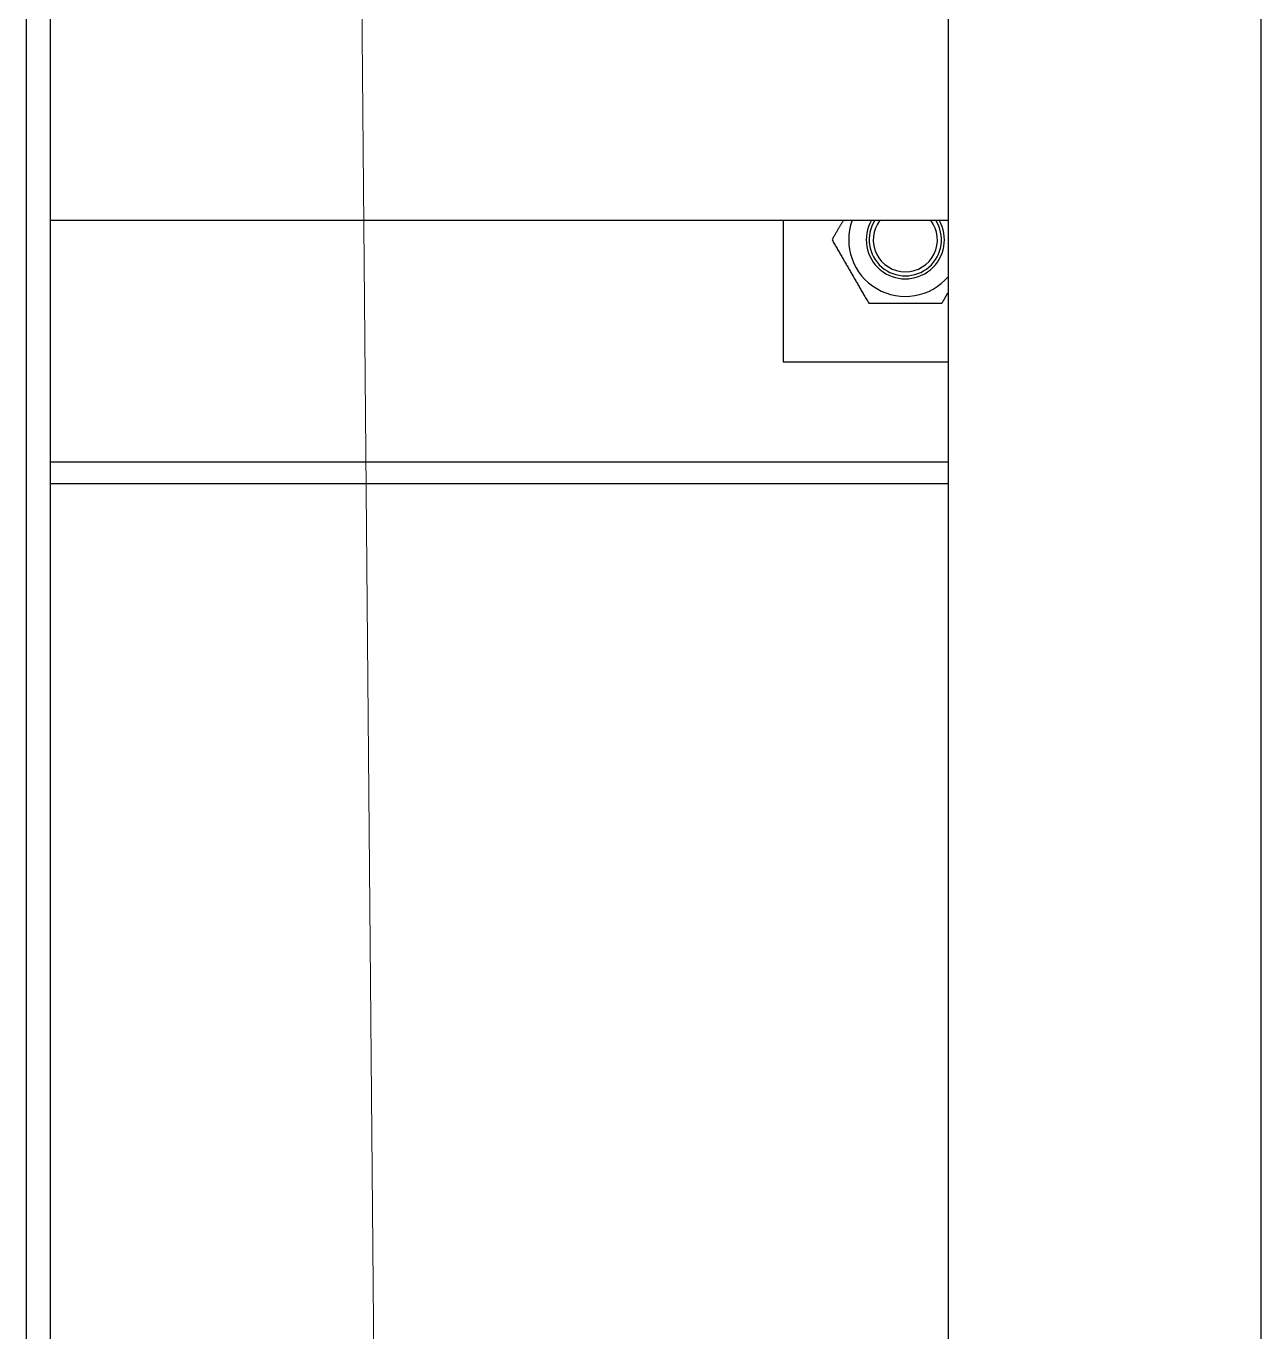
# Model space of a CAD drawing. Header units: millimetres. Extents: x -23083795 to 376618, y 113268 to 3804440.
# Drawn here: x 225300.8 to 225553.7, y 121918.5 to 122186.1 of the extents above; entities that cross this region are included whole.
import ezdxf

# ---------------------------------------------------------------- set-up
doc = ezdxf.new("R2010")
doc.units = ezdxf.units.MM
doc.header["$LTSCALE"] = 6
doc.linetypes.add('CENTER', pattern=[50.8, 31.75, -6.35, 6.35, -6.35])
doc.layers.add('duong tam', color=30, linetype='CENTER', lineweight=5)

msp = doc.modelspace()

# ---------------------------------------------------------------- linework, layer by layer
at = {"color": 2, "lineweight": -3, "ltscale": 30, "extrusion": (0, 1, -2.22045e-16)}
for p, q in [((225489.70097, 120913.35846, -1.36858), (225489.70097, 122312.12253, -1.36858)), ((225553.70097, 122192.29449, -1.36858), (225553.70097, 120956.48691, -1.36858)), ((225305.78045, 122146.29449, -1.36858), (225489.70097, 122146.29449, -1.36858)), ((225455.87105, 122146.29449, -1.36858), (225455.87105, 122117.29449, -1.36858)), ((225455.87105, 122117.29449, -1.36858), (225489.70097, 122117.29449, -1.36858)), ((225305.78045, 122096.79449, -1.36858), (225489.70097, 122096.79449, -1.36858)), ((225489.70097, 122092.29449, -1.36858), (225305.78045, 122092.29449, -1.36858))]:
    msp.add_line(p, q, dxfattribs=at)
at = {"color": 3, "lineweight": -3, "ltscale": 30, "extrusion": (0, 1, -2.22045e-16)}
for p, q in [((225300.78045, 122264.73471, -1.36858), (225300.78045, 121298.14769, -1.36858)), ((225305.78045, 121298.14769, -1.36858), (225305.78045, 122265.31206, -1.36858))]:
    msp.add_line(p, q, dxfattribs=at)
at = {"color": 2, "lineweight": -3, "ltscale": 30}
for radius, start, end in [(11.6, 159.8287287, 319.5701114), (8, 150, 30), (7.39632, 147.2612332, 32.7387668), (6.56862, 142.4859307, 270), (6.56862, 270, 37.5140693)]:
    msp.add_arc((225480.87105, 122142.29449, -1.36858), radius, start, end, dxfattribs=at)
for points, weights in [([(225468.16545, 122146.29449, -1.36858), (225467.0798, 122144.4141, -1.36858), (225465.85605, 122142.29449, -1.36858)], [1.0643765067, 1.04567182192, 1]), ([(225465.85605, 122142.29449, -1.36858), (225469.6098, 122135.7928, -1.36858), (225473.36355, 122129.29111, -1.36858)], [1, 1.15470053838, 1]), ([(225488.37855, 122129.29111, -1.36858), (225489.06566, 122130.48123, -1.36858), (225489.70097, 122131.58161, -1.36858)], [1, 1.0251402892, 1.04210951258]), ([(225473.36355, 122129.29111, -1.36858), (225480.87105, 122129.29111, -1.36858), (225488.37855, 122129.29111, -1.36858)], [1, 1.15470053838, 1])]:
    msp.add_rational_spline(points, weights, degree=2, dxfattribs=at)
at = {"layer": 'duong tam', "ltscale": 6}
msp.add_line((225368.08076, 122352.29449, -1.36858), (225383.29047, 120647.78987, -1.36858), dxfattribs=at)

doc.saveas('drawing.dxf')
